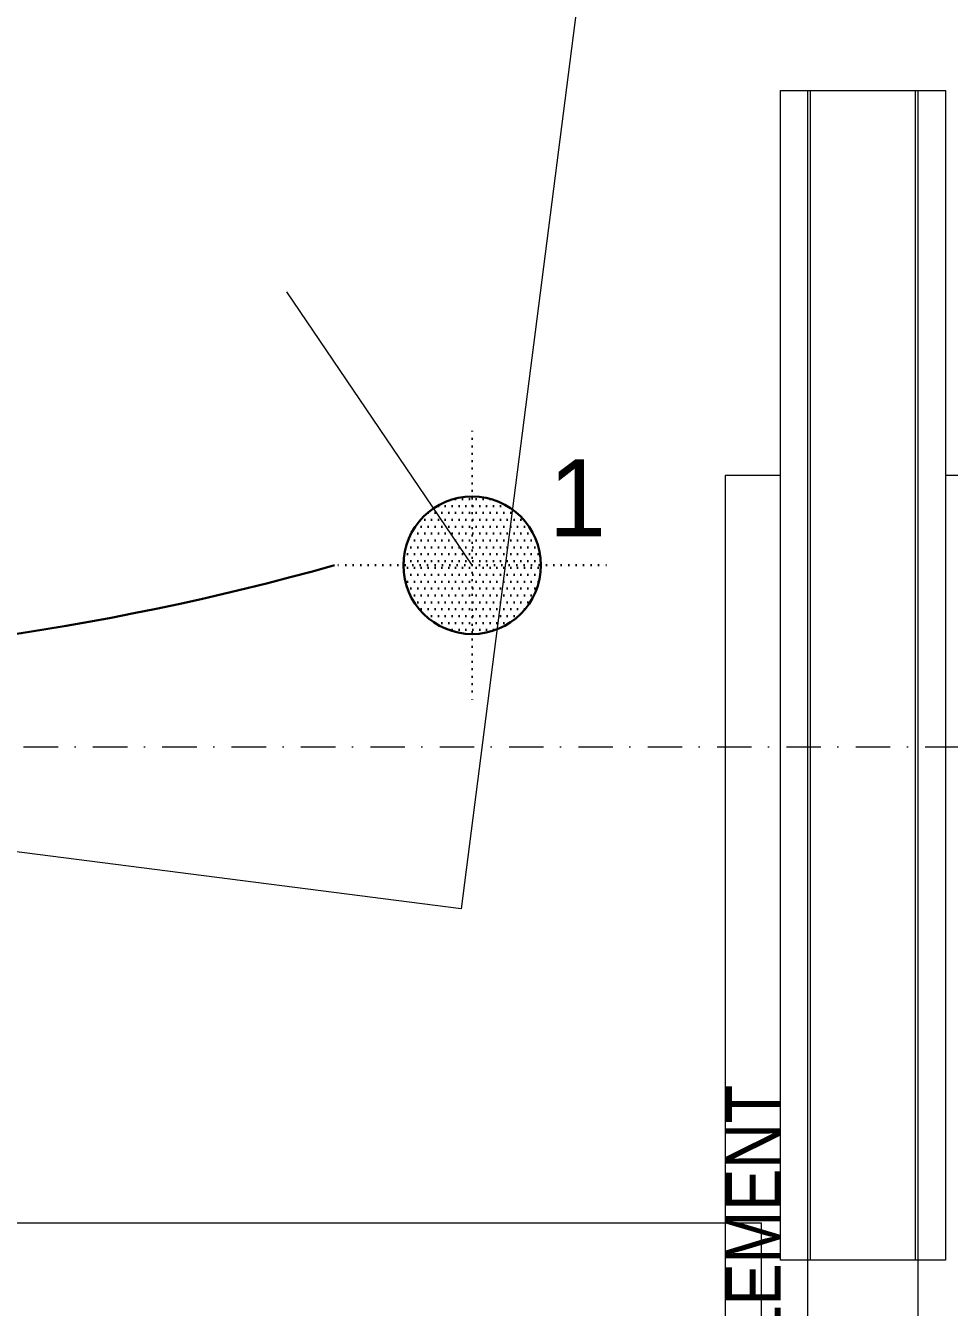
# Model space of a CAD drawing. Extents: x -1701 to 23780, y -363 to 7742.
# Drawn here: x 4536.9 to 4704.7, y 1083.2 to 1316 of the extents above; entities that cross this region are included whole.
import ezdxf
from ezdxf.enums import TextEntityAlignment as Align

# ---------------------------------------------------------------- set-up
doc = ezdxf.new("R2010")
doc.units = 0
doc.header["$LTSCALE"] = 25
doc.header["$MEASUREMENT"] = 0
doc.linetypes.add('Audi$0$DASHDOT2', pattern=[0.5, 0.25, -0.125, 0, -0.125])
doc.linetypes.add('DOT2', pattern=[0.125, 0, -0.125])
doc.layers.get('0').update_dxf_attribs({"color": 9, "lineweight": 9})
for name, color, linetype, lineweight in [('31', 9, 'Continuous', 9), ('Audi$0$04', 8, 'Continuous', 9), ('Audi$0$05', 8, 'Continuous', 9), ('Audi$0$06D', 8, 'Continuous', 9), ('Audi$0$10', 8, 'Continuous', 9), ('Audi$0$24', 8, 'Audi$0$DASHDOT2', 9), ('E-Aydınlatma', 7, 'Continuous', 30), ('E-KABLO', 7, 'Continuous', 30)]:
    doc.layers.add(name, color=color, linetype=linetype, lineweight=lineweight)
doc.styles.add('Audi$0$MuuM_TEXT-STANDART', font='ARIALN.TTF')
doc.styles.add('TX-TEXT', font='')
doc.styles.get('TX-TEXT').set_extended_font_data('TrSah Futura Lt BT')

# ---------------------------------------------------------------- blocks, each defined once
blk = doc.blocks.new('Audi$0$p-audi-presentation')
for p, q in [((-70, 35), (142.5, 35)), ((142.5, 35), (260, 35)), ((-70, 34.5), (142.5, 34.5)), ((142.5, 15.5), (-70, 15.5)), ((142.5, 15), (-70, 15)), ((260, 15), (142.5, 15))]:
    blk.add_line(p, q)
for points in [[(0, 10), (0, 0), (260, 0), (260, 50), (0, 50), (0, 40)], [(-70, 40), (142.5, 40), (142.5, 10), (-70, 10), (-70, 40)]]:
    blk.add_lwpolyline(points)
blk = doc.blocks.new('Audi$0$P-AKS_AUDI')
at = {"layer": 'Audi$0$24'}
blk.add_lwpolyline([(-3840, -1600), (360, -1600)], dxfattribs=at)
blk = doc.blocks.new('Audi$0$p-zemin kat')
at = {"layer": 'Audi$0$24'}
blk.add_blockref('Audi$0$P-AKS_AUDI', (4722.5, 2785), dxfattribs=at)
blk = doc.blocks.new('Audi$0$Group-321-1')
at = {"lineweight": 0}
blk.add_arc((384783.4781, 69370.0639), 1.955, 47.8221, 64.6901, dxfattribs=at)
blk = doc.blocks.new('Audi$0$p-audi_arac')
at = {"layer": 'Audi$0$06D', "lineweight": 0, "flags": 128}
blk.add_lwpolyline([(695.6, 0.8), (-4.4, 0.8), (-4.4, 400.8), (695.6, 400.8)], close=True, dxfattribs=at)
at = {"xscale": 99.99999999999999, "yscale": 99.99999999999999, "zscale": 99.99999999999999, "rotation": 117.1763778173342}
blk.add_blockref('Audi$0$Group-321-1', (23745751.03, -31061967.79), dxfattribs=at)
blk = doc.blocks.new('Audi')
at = {"layer": 'Audi$0$04'}
for p, rotation in [((4662.64, 1553.66), 172.6899395192608), ((4269.71, 1094.12), 270)]:
    blk.add_blockref('Audi$0$p-audi_arac', p, dxfattribs=dict(at, rotation=rotation))
at = {"layer": 'Audi$0$05', "rotation": 270}
blk.add_blockref('Audi$0$p-audi-presentation', (4664, 1234.28), dxfattribs=at)
at = {"layer": 'Audi$0$10'}
blk.add_blockref('Audi$0$p-zemin kat', (0, 0), dxfattribs=at)
at = {"layer": 'Audi$0$05', "style": 'Audi$0$MuuM_TEXT-STANDART'}
blk.add_text('PRESENTATION ELEMENT', height=10, rotation=90, dxfattribs=at).set_placement((4677.08, 977.25), align=Align.BOTTOM_LEFT)
blk = doc.blocks.new('p-bur-VW-spotlight')
at = {"layer": 'E-Aydınlatma'}
h = blk.add_hatch(dxfattribs=at)
h.set_pattern_fill('DOTS', color=4, scale=20)
edge = h.paths.add_edge_path()
edge.add_arc((0, 0), 12.5, 0, 360)
at = {"layer": 'E-Aydınlatma', "color": 4, "linetype": 'DOT2', "ltscale": 0.4}
for q in [(0, 25), (-25, 0), (0, -25), (25, 0)]:
    blk.add_line((0, 0), q, dxfattribs=at)
at = {"layer": 'E-Aydınlatma', "color": 4, "linetype": 'ByBlock'}
blk.add_circle((0, 0), 12.5, dxfattribs=at)
at = {"layer": 'E-Aydınlatma', "color": 4, "style": 'TX-TEXT', "text_generation_flag": 4}
blk.add_attdef('W', text='', height=14, rotation=180, dxfattribs=at).set_placement((19.53, 11.56), align=Align.MIDDLE_CENTER)

msp = doc.modelspace()

# ---------------------------------------------------------------- linework, layer by layer
at = {"layer": '31'}
msp.add_lwpolyline([(4618, 1218), (4584.31, 1267.65)], dxfattribs=at)
at = {"layer": 'E-KABLO', "color": 6}
msp.add_arc((4461.75, 1685.66), 485.73, 254.323, 285.677, dxfattribs=at)

# ---------------------------------------------------------------- block references
at = {"color": 6}
msp.add_blockref('Audi', (0, 0), dxfattribs=at)
at = {"layer": '31'}
ref = msp.add_blockref('p-bur-VW-spotlight', (4618, 1218), dxfattribs=at)
ref.add_attrib('W', '1', dxfattribs={"layer": '0', "height": 14, "rotation": 180, "style": 'TX-TEXT', "text_generation_flag": 6}).set_placement((4637.15, 1219.07), align=Align.BOTTOM_CENTER)

doc.saveas('drawing.dxf')
